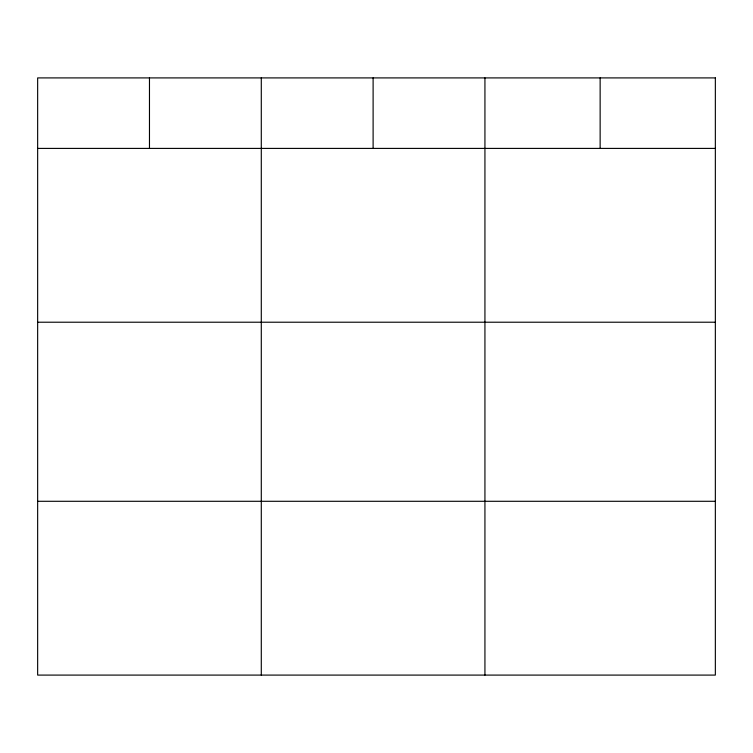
<?xml version="1.0" encoding="UTF-8"?>
<svg xmlns="http://www.w3.org/2000/svg" width="753" height="753" viewBox="0 0 753 753"><rect width="100%" height="100%" fill="white"/><g stroke="black" fill="none" stroke-linecap="round" stroke-linejoin="round"><path stroke-width="1.13" d="M37.65 148.407L715.35 148.407M37.65 322.218L715.35 322.218M37.65 501.291L715.35 501.291M600.141 77.907L600.141 148.407M484.932 77.907L484.932 675.093M373.111 77.907L373.111 148.407M261.291 77.907L261.291 675.093M149.471 77.907L149.471 148.407M715.35 77.907L37.65 77.907L37.65 675.093L715.35 675.093L715.35 77.907"/></g></svg>
